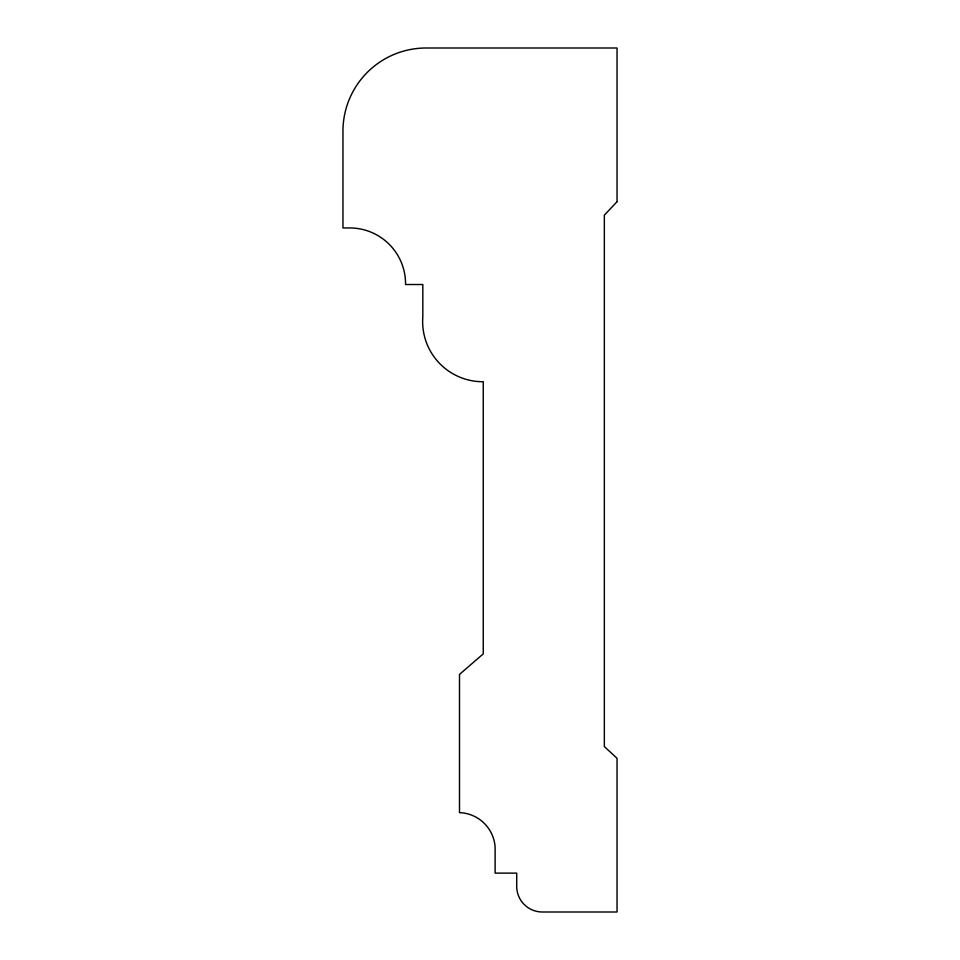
<?xml version="1.0" encoding="UTF-8"?>
<svg xmlns="http://www.w3.org/2000/svg" width="960" height="960" viewBox="0 0 960 960"><rect width="100%" height="100%" fill="white"/><g stroke="black" fill="none" stroke-linecap="round" stroke-linejoin="round"><path stroke-width="1.44" d="M617.04 201.708L604.344 215.148L604.344 746.568L617.04 758.292L617.04 912L542.328 912A25.62 25.62 0 0 1 516.708 886.38L516.708 873.12L495.12 873.12L495.12 847.2A36.948 36.948 0 0 0 459.504 812.64L459.504 674.4L483.252 653.88L483.252 381.72A60.144 60.144 0 0 1 422.82 316.92L422.82 284.52L405.552 284.52A55.824 55.824 0 0 0 350.448 227.952L342.96 227.952L342.96 131.16A83.16 83.16 0 0 1 426.12 48L617.04 48L617.04 201.708"/></g></svg>
